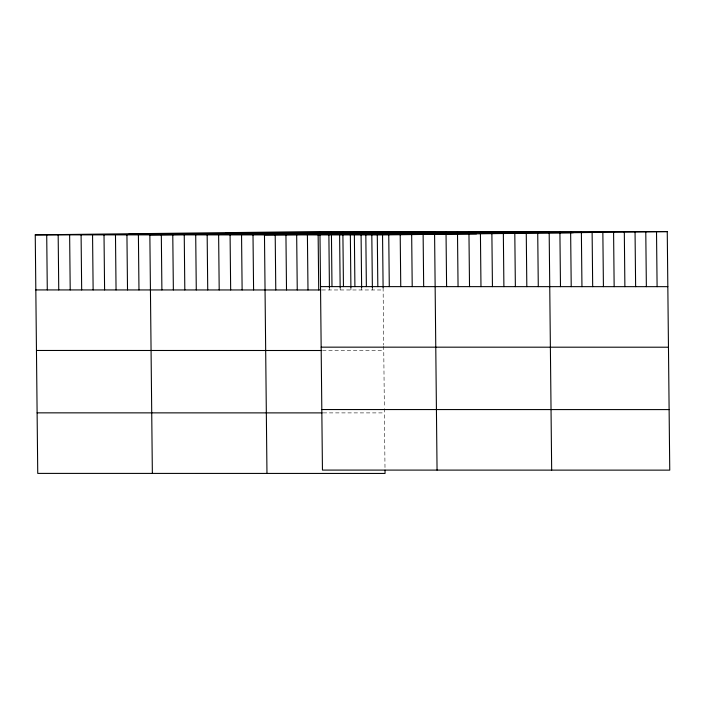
<?xml version="1.0" encoding="UTF-8"?>
<svg xmlns="http://www.w3.org/2000/svg" width="705" height="705" viewBox="0 0 705 705"><rect width="100%" height="100%" fill="white"/><g stroke="black" fill="none" stroke-linecap="round" stroke-linejoin="round"><path stroke-width="0.53" stroke-dasharray="3.52 2.64" d="M321.938 289.966L383.132 289.975M322.573 350.508L383.767 350.517M323.225 412.892L384.419 412.901M383.106 287.772L383.705 345.115M383.714 346.199L384.357 407.525M384.375 408.6L385.009 469.125M372.372 287.772L372.399 289.975M361.639 287.772L361.656 289.966M350.905 287.763L350.923 289.966M340.162 287.763L340.189 289.966M329.429 287.763L329.455 289.966"/><path stroke-width="1.06" d="M385.018 470.2L385.053 473.443L37.744 473.399L35.25 234.862L319.947 231.557L667.256 231.601L669.75 470.138L322.449 470.085L319.947 231.557M35.25 234.862L382.551 234.915L667.256 231.601M225.997 232.641L573.297 232.694M129.2 233.769L476.501 233.822M320.528 286.618L667.829 286.662M35.823 289.922L320.863 289.966M321.163 347.16L668.463 347.212M36.457 350.473L321.498 350.508M321.815 409.543L669.115 409.596M37.118 412.848L322.159 412.892M656.514 231.601L657.095 286.662M645.78 231.601L646.362 286.662M635.046 231.601L635.628 286.662M624.313 231.601L624.886 286.662M613.579 231.593L614.152 286.662M602.846 231.593L603.418 286.653M592.112 231.593L592.685 286.653M581.369 231.593L581.951 286.653M570.636 231.593L571.217 286.653M559.902 231.593L560.484 286.653M551.671 470.12L549.169 231.584L264.472 234.897L266.966 473.425M537.712 231.584L538.285 286.644M526.247 231.584L526.82 286.644M514.782 231.584L515.364 286.644M503.326 231.584L503.899 286.644M491.861 231.575L492.442 286.644M480.405 231.575L480.977 286.635M468.94 231.575L469.521 286.635M457.483 231.575L458.056 286.635M446.018 231.575L446.6 286.635M437.056 470.103L434.562 231.566L149.857 234.88L152.359 473.416M423.097 231.566L423.679 286.627M411.641 231.566L412.213 286.627M400.176 231.566L400.757 286.627M388.719 231.566L389.292 286.627M382.551 234.915L383.106 287.772M377.254 231.566L377.827 286.627M371.817 234.906L372.372 287.772M365.789 231.557L366.371 286.618M361.083 234.906L361.639 287.772M354.333 231.557L354.906 286.618M350.35 234.906L350.905 287.763M342.868 231.557L343.45 286.618M339.616 234.906L340.162 287.763M331.412 231.557L331.985 286.618M328.882 234.906L329.429 287.763M318.14 234.906L318.722 289.966M307.406 234.897L307.988 289.966M296.673 234.897L297.254 289.958M285.939 234.897L286.512 289.958M275.206 234.897L275.778 289.958M253.007 234.897L253.588 289.958M241.551 234.888L242.123 289.958M230.086 234.888L230.667 289.949M218.629 234.888L219.202 289.949M207.164 234.888L207.737 289.949M195.708 234.888L196.281 289.949M184.243 234.88L184.816 289.949M172.778 234.88L173.359 289.94M161.322 234.88L161.894 289.94M138.4 234.88L138.973 289.94M126.935 234.871L127.517 289.94M115.479 234.871L116.052 289.931M104.014 234.871L104.596 289.931M92.558 234.871L93.13 289.931M81.093 234.871L81.674 289.931M69.636 234.871L70.209 289.931M58.171 234.862L58.753 289.931M46.715 234.862L47.288 289.922"/></g></svg>
